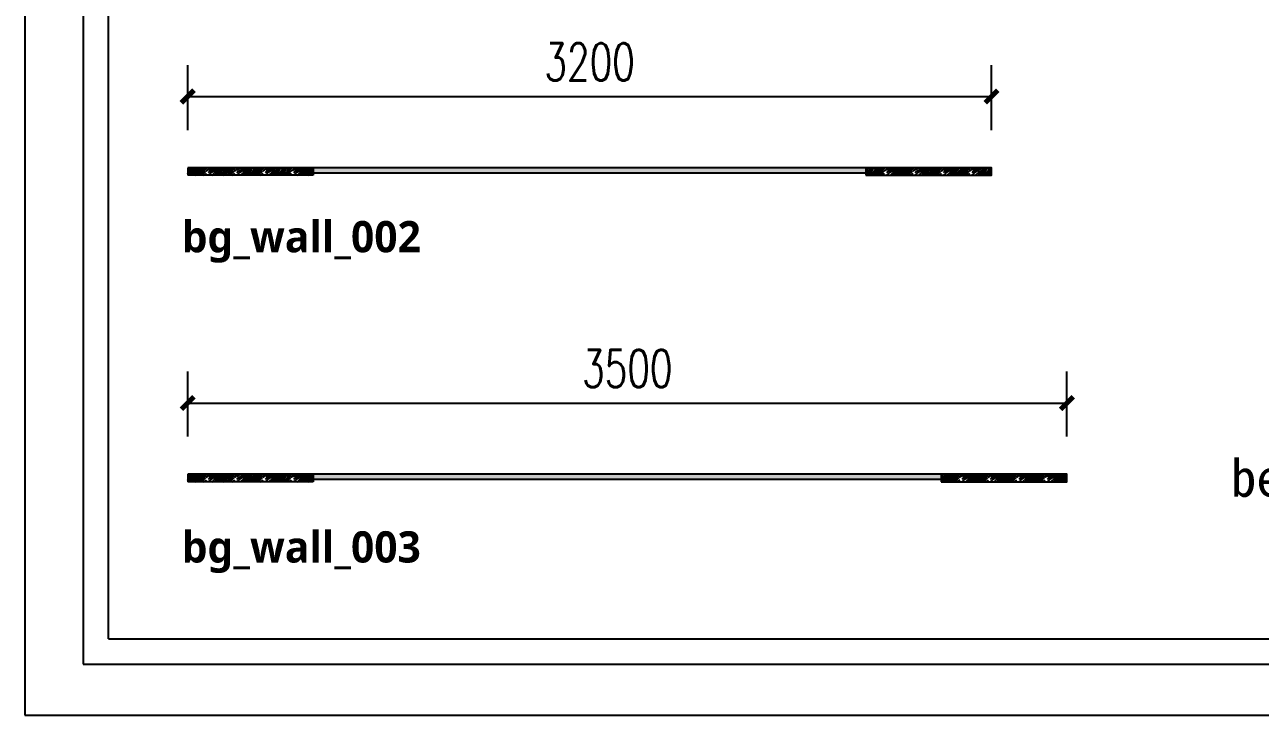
# Model space of a CAD drawing. Extents: x 23971 to 232415, y -48119 to 67869.
# Drawn here: x 183395 to 188313, y 43238 to 45989 of the extents above; entities that cross this region are included whole.
import ezdxf

# ---------------------------------------------------------------- set-up
doc = ezdxf.new("R2010")
doc.units = 0
doc.header["$LTSCALE"] = 1000
doc.header["$MEASUREMENT"] = 0
for name, color, linetype in [('AXIS', 3, 'Continuous'), ('PM-家具', 146, 'Continuous'), ('WALL', 9, 'Continuous')]:
    doc.layers.add(name, color=color, linetype=linetype)
doc.styles.add('_TCH_DIM_T3', font='SIMPLEX', dxfattribs={"width": 0.705882, "bigfont": 'GBCBIG'})
doc.styles.get("Standard").update_dxf_attribs({"font": 'gbenor.shx', "bigfont": 'gbcbig.shx'})
doc.dimstyles.new('_TCH_ARCH&&50', dxfattribs={"dimtxt": 148.75, "dimasz": 50, "dimexe": 125, "dimexo": 150, "dimgap": 63.125, "dimtad": 1, "dimdec": 0, "dimzin": 0, "dimdsep": 46, "dimtxsty": '_TCH_DIM_T3', "dimblk": 'ARCHTICK', "dimcen": 0.09, "dimclrt": 7, "dimazin": 2, "dimtfac": 1, "dimtdec": 0, "dimtix": 1, "dimtmove": 2, "dimatfit": 3, "dimfxl": 100, "dimtolj": 1, "dimtzin": 0, "dimarcsym": 0})

# ---------------------------------------------------------------- blocks, each defined once
blk = doc.blocks.new('kuangkuang')
at = {"color": 251}
for p, q in [((-153266.9, -19750), (-153266.9, -26681)), ((-153266.9, -26681), (-143368.8, -26681))]:
    blk.add_line(p, q, dxfattribs=at)
for q in [(-153197.1, -19819.8), (-143438.6, -26611.2)]:
    blk.add_line((-153197.1, -26611.2), q)
blk.add_lwpolyline([(-153426.5, -26820.6), (-143229.1, -26820.6), (-143229.1, -19610.4), (-153426.5, -19610.4)], close=True)
blk = doc.blocks.new('_ArchTick')
at = {"color": 0, "linetype": 'ByBlock', "const_width": 0.4}
blk.add_lwpolyline([(-0.5, -0.5), (0.5, 0.5)], dxfattribs=at)
blk = doc.blocks.new('*D305')
at = {"layer": 'AXIS', "color": 0, "lineweight": -2, "transparency": 16777216}
for p, q in [((184043.2, 45569.5), (184043.2, 45828.4)), ((187243.2, 45569.5), (187243.2, 45828.4)), ((184043.2, 45703.4), (187243.2, 45703.4))]:
    blk.add_line(p, q, dxfattribs=at)
at = {"layer": 'Defpoints', "color": 0, "transparency": 16777216}
for p in [(187243.2, 45703.4), (184043.2, 45419.5), (187243.2, 45419.5)]:
    blk.add_point(p, dxfattribs=at)
at = {"layer": 'AXIS', "color": 0, "lineweight": -2, "transparency": 16777216, "xscale": 50, "yscale": 50, "zscale": 50, "rotation": 180}
blk.add_blockref('_ArchTick', (184043.2, 45703.4), dxfattribs=at)
at = {"layer": 'AXIS', "color": 0, "lineweight": -2, "transparency": 16777216, "xscale": 50, "yscale": 50, "zscale": 50}
blk.add_blockref('_ArchTick', (187243.2, 45703.4), dxfattribs=at)
at = {"layer": 'AXIS', "color": 7, "transparency": 16777216, "insert": (185643.2, 45840.9), "char_height": 148.75, "attachment_point": 5, "style": '_TCH_DIM_T3'}
blk.add_mtext('\\A1;3200', dxfattribs=at)
blk = doc.blocks.new('*D306')
at = {"layer": 'AXIS', "color": 0, "lineweight": -2, "transparency": 16777216}
for p, q in [((184043.2, 44348.3), (184043.2, 44607.2)), ((187543.2, 44348.3), (187543.2, 44607.2)), ((184043.2, 44482.2), (187543.2, 44482.2))]:
    blk.add_line(p, q, dxfattribs=at)
at = {"layer": 'Defpoints', "color": 0, "transparency": 16777216}
for p in [(187543.2, 44482.2), (184043.2, 44198.3), (187543.2, 44198.3)]:
    blk.add_point(p, dxfattribs=at)
at = {"layer": 'AXIS', "color": 0, "lineweight": -2, "transparency": 16777216, "xscale": 50, "yscale": 50, "zscale": 50, "rotation": 180}
blk.add_blockref('_ArchTick', (184043.2, 44482.2), dxfattribs=at)
at = {"layer": 'AXIS', "color": 0, "lineweight": -2, "transparency": 16777216, "xscale": 50, "yscale": 50, "zscale": 50}
blk.add_blockref('_ArchTick', (187543.2, 44482.2), dxfattribs=at)
at = {"layer": 'AXIS', "color": 7, "transparency": 16777216, "insert": (185793.2, 44619.7), "char_height": 148.75, "attachment_point": 5, "style": '_TCH_DIM_T3'}
blk.add_mtext('\\A1;3500', dxfattribs=at)

msp = doc.modelspace()

# ---------------------------------------------------------------- hatches: boundary and pattern name
at = {"layer": 'WALL'}
h = msp.add_hatch(dxfattribs=at)
h.set_pattern_fill('木纹02', color=251, scale=20, angle=45)
h.set_pattern_definition([(45, (187919.07, 76900.67), (-56.56854, 56.56854), [16, -24, 8, -32]), (45, (187957.25, 76941.686), (-56.56854, 56.56854), [16, -64]), (45, (187948.765, 76938.86), (-56.56854, 56.56854), [8, -72]), (45, (187916.24, 76909.16), (-56.56854, 56.56854), [4, -56, 4, -16]), (45, (187933.21, 76931.79), (-56.56854, 56.56854), [16, -24, 4, -36]), (45, (187917.65, 76919.06), (-56.56854, 56.56854), [12, -68]), (45, (187930.38, 76934.614), (-56.56854, 56.56854), [24, -56]), (45, (187911.995, 76919.06), (-56.56854, 56.56854), [16, -64]), (45, (187933.21, 76943.1), (-56.56854, 56.56854), [40, -40]), (45, (187913.41, 76928.96), (-56.56854, 56.56854), [8, -24, 16, -32]), (45, (187951.59, 76969.97), (-56.56854, 56.56854), [16, -64]), (45, (187938.866, 76960.07), (-56.56854, 56.56854), [8, -72]), (45, (187926.14, 76950.17), (-56.56854, 56.56854), [8, -72]), (45, (187896.44, 76923.3), (-56.56854, 56.56854), [16, -64]), (45, (187923.31, 76953), (-56.56854, 56.56854), [16, -64]), (45, (187920.48, 76955.83), (-56.56854, 56.56854), [16, -16, 16, -32]), (45, (187906.34, 76947.34), (-56.56854, 56.56854), [8, -40, 16, -16]), (45, (187916.24, 76960.07), (-56.56854, 56.56854), [24, -56]), (45, (187913.41, 76962.9), (-56.56854, 56.56854), [16, -64]), (45, (187889.37, 76941.686), (-56.56854, 56.56854), [24, -32, 8, -16]), (45, (187886.54, 76944.51), (-56.56854, 56.56854), [40, -40]), (45, (187919.07, 76979.87), (-56.56854, 56.56854), [8, -72]), (45, (187900.68, 76964.31), (-56.56854, 56.56854), [16, -64]), (45, (187887.95, 76954.41), (-56.56854, 56.56854), [8, -32, 8, -32]), (45, (187880.88, 76950.17), (-56.56854, 56.56854), [8, -24, 16, -32]), (45, (187890.78, 76962.9), (-56.56854, 56.56854), [8, -40, 8, -24]), (45, (187900.68, 76975.63), (-56.56854, 56.56854), [24, -56]), (45, (187875.226, 76955.83), (-56.56854, 56.56854), [16, -64]), (45, (187902.096, 76985.53), (-56.56854, 56.56854), [8, -72]), (45, (187911.995, 76998.254), (-56.56854, 56.56854), [8, -72]), (59.03624, (187954.422, 76944.514), (56.568542, 56.568542), [8.24, -321.60844]), (59.03624, (187947.35, 76962.899), (56.568542, 56.568542), [8.24, -321.60844]), (59.03624, (187907.753, 76991.183), (56.568542, 56.568542), [8.24, -321.60844]), (59.03624, (187911.995, 76953), (56.568542, 56.568542), [8.24, -321.60844]), (59.03624, (187914.824, 76972.798), (56.568542, 56.568542), [8.24, -321.60844]), (59.03624, (187924.723, 76974.212), (56.568542, 56.568542), [8.24, -321.60844]), (59.03624, (187886.54, 76955.828), (56.568542, 56.568542), [8.24, -321.60844]), (59.03624, (187911.995, 76975.627), (56.568542, 56.568542), [8.24, -321.60844]), (59.03624, (187944.522, 76965.727), (56.568542, 56.568542), [16.48, -313.36844]), (59.03624, (187934.623, 76964.313), (56.568542, 56.568542), [16.48, -313.36844]), (59.03624, (187931.794, 76967.141), (56.568542, 56.568542), [16.48, -313.36844]), (210.96376, (187933.209, 76931.786), (-56.568542, -56.568542), [8.24, -16.48, 8.24, -296.88844]), (210.96376, (187913.41, 76928.958), (-56.568542, -56.568542), [8.24, -321.60844]), (210.96376, (187887.954, 76954.413), (-56.568542, -56.568542), [16.48, -313.36844]), (239.03624, (187957.25, 76941.686), (-56.568542, -56.568542), [8.24, -321.60844]), (30.96376, (187968.564, 76953), (56.568542, 56.568542), [8.24, -321.60844]), (30.96376, (187931.794, 76955.828), (56.568542, 56.568542), [8.24, -321.60844]), (30.96376, (187933.209, 76977.04), (56.568542, 56.568542), [8.24, -321.60844]), (30.96376, (187906.339, 76958.656), (56.568542, 56.568542), [8.24, -321.60844]), (30.96376, (187893.61, 76960.07), (56.568542, 56.568542), [8.24, -321.60844]), (30.96376, (187896.44, 76968.556), (56.568542, 56.568542), [8.24, -321.60844]), (30.96376, (187906.339, 76958.656), (56.568542, 56.568542), [8.24, -321.60844]), (30.96376, (187914.824, 76984.112), (56.568542, 56.568542), [32.96, -296.88844]), (30.96376, (187919.067, 76911.987), (56.568542, 56.568542), [32.96, -296.88844]), (30.96376, (187920.48, 76921.887), (56.568542, 56.568542), [32.96, -296.88844]), (30.96376, (187923.31, 76930.372), (56.568542, 56.568542), [8.24, -16.48, 16.48, -288.64844]), (30.96376, (187919.067, 76934.614), (56.568542, 56.568542), [16.48, -16.48, 16.48, -280.40844]), (30.96376, (187907.753, 76934.614), (56.568542, 56.568542), [32.96, -296.88844]), (30.96376, (187897.853, 76933.2), (56.568542, 56.568542), [32.96, -296.88844]), (30.96376, (187895.025, 76936.029), (56.568542, 56.568542), [32.96, -296.88844]), (30.96376, (187917.652, 76992.597), (56.568542, 56.568542), [8.24, -321.60844]), (30.96377, (187917.652, 77003.91), (56.568532, 56.568553), [16.48, -313.36844]), (30.96377, (187886.54, 76967.141), (56.568532, 56.568553), [16.48, -313.36844]), (30.96376, (187930.38, 76911.987), (56.568542, 56.568543), [32.96, -296.88844]), (30.96376, (187924.723, 76985.526), (56.568542, 56.568543), [24.72, -305.12844]), (30.96376, (187934.623, 76986.94), (56.568542, 56.568543), [49.44, -280.40844])])
h.paths.add_polyline_path([(184543.2, 45419.5), (184043.2, 45419.5), (184043.2, 45389.5), (184543.2, 45389.5)])
h = msp.add_hatch(dxfattribs=at)
h.set_pattern_fill('木纹02', color=251, scale=20, angle=45)
h.set_pattern_definition([(45, (188419.07, 76900.67), (-56.56854, 56.56854), [16, -24, 8, -32]), (45, (188457.25, 76941.686), (-56.56854, 56.56854), [16, -64]), (45, (188448.765, 76938.86), (-56.56854, 56.56854), [8, -72]), (45, (188416.24, 76909.16), (-56.56854, 56.56854), [4, -56, 4, -16]), (45, (188433.21, 76931.79), (-56.56854, 56.56854), [16, -24, 4, -36]), (45, (188417.65, 76919.06), (-56.56854, 56.56854), [12, -68]), (45, (188430.38, 76934.614), (-56.56854, 56.56854), [24, -56]), (45, (188411.995, 76919.06), (-56.56854, 56.56854), [16, -64]), (45, (188433.21, 76943.1), (-56.56854, 56.56854), [40, -40]), (45, (188413.41, 76928.96), (-56.56854, 56.56854), [8, -24, 16, -32]), (45, (188451.59, 76969.97), (-56.56854, 56.56854), [16, -64]), (45, (188438.866, 76960.07), (-56.56854, 56.56854), [8, -72]), (45, (188426.14, 76950.17), (-56.56854, 56.56854), [8, -72]), (45, (188396.44, 76923.3), (-56.56854, 56.56854), [16, -64]), (45, (188423.31, 76953), (-56.56854, 56.56854), [16, -64]), (45, (188420.48, 76955.83), (-56.56854, 56.56854), [16, -16, 16, -32]), (45, (188406.34, 76947.34), (-56.56854, 56.56854), [8, -40, 16, -16]), (45, (188416.24, 76960.07), (-56.56854, 56.56854), [24, -56]), (45, (188413.41, 76962.9), (-56.56854, 56.56854), [16, -64]), (45, (188389.37, 76941.686), (-56.56854, 56.56854), [24, -32, 8, -16]), (45, (188386.54, 76944.51), (-56.56854, 56.56854), [40, -40]), (45, (188419.07, 76979.87), (-56.56854, 56.56854), [8, -72]), (45, (188400.68, 76964.31), (-56.56854, 56.56854), [16, -64]), (45, (188387.95, 76954.41), (-56.56854, 56.56854), [8, -32, 8, -32]), (45, (188380.88, 76950.17), (-56.56854, 56.56854), [8, -24, 16, -32]), (45, (188390.78, 76962.9), (-56.56854, 56.56854), [8, -40, 8, -24]), (45, (188400.68, 76975.63), (-56.56854, 56.56854), [24, -56]), (45, (188375.226, 76955.83), (-56.56854, 56.56854), [16, -64]), (45, (188402.096, 76985.53), (-56.56854, 56.56854), [8, -72]), (45, (188411.995, 76998.254), (-56.56854, 56.56854), [8, -72]), (59.03624, (188454.422, 76944.514), (56.568542, 56.568542), [8.24, -321.60844]), (59.03624, (188447.35, 76962.899), (56.568542, 56.568542), [8.24, -321.60844]), (59.03624, (188407.753, 76991.183), (56.568542, 56.568542), [8.24, -321.60844]), (59.03624, (188411.995, 76953), (56.568542, 56.568542), [8.24, -321.60844]), (59.03624, (188414.824, 76972.798), (56.568542, 56.568542), [8.24, -321.60844]), (59.03624, (188424.723, 76974.212), (56.568542, 56.568542), [8.24, -321.60844]), (59.03624, (188386.54, 76955.828), (56.568542, 56.568542), [8.24, -321.60844]), (59.03624, (188411.995, 76975.627), (56.568542, 56.568542), [8.24, -321.60844]), (59.03624, (188444.522, 76965.727), (56.568542, 56.568542), [16.48, -313.36844]), (59.03624, (188434.623, 76964.313), (56.568542, 56.568542), [16.48, -313.36844]), (59.03624, (188431.794, 76967.141), (56.568542, 56.568542), [16.48, -313.36844]), (210.96376, (188433.209, 76931.786), (-56.568542, -56.568542), [8.24, -16.48, 8.24, -296.88844]), (210.96376, (188413.41, 76928.958), (-56.568542, -56.568542), [8.24, -321.60844]), (210.96376, (188387.954, 76954.413), (-56.568542, -56.568542), [16.48, -313.36844]), (239.03624, (188457.25, 76941.686), (-56.568542, -56.568542), [8.24, -321.60844]), (30.96376, (188468.564, 76953), (56.568542, 56.568542), [8.24, -321.60844]), (30.96376, (188431.794, 76955.828), (56.568542, 56.568542), [8.24, -321.60844]), (30.96376, (188433.209, 76977.04), (56.568542, 56.568542), [8.24, -321.60844]), (30.96376, (188406.339, 76958.656), (56.568542, 56.568542), [8.24, -321.60844]), (30.96376, (188393.61, 76960.07), (56.568542, 56.568542), [8.24, -321.60844]), (30.96376, (188396.44, 76968.556), (56.568542, 56.568542), [8.24, -321.60844]), (30.96376, (188406.339, 76958.656), (56.568542, 56.568542), [8.24, -321.60844]), (30.96376, (188414.824, 76984.112), (56.568542, 56.568542), [32.96, -296.88844]), (30.96376, (188419.067, 76911.987), (56.568542, 56.568542), [32.96, -296.88844]), (30.96376, (188420.48, 76921.887), (56.568542, 56.568542), [32.96, -296.88844]), (30.96376, (188423.31, 76930.372), (56.568542, 56.568542), [8.24, -16.48, 16.48, -288.64844]), (30.96376, (188419.067, 76934.614), (56.568542, 56.568542), [16.48, -16.48, 16.48, -280.40844]), (30.96376, (188407.753, 76934.614), (56.568542, 56.568542), [32.96, -296.88844]), (30.96376, (188397.853, 76933.2), (56.568542, 56.568542), [32.96, -296.88844]), (30.96376, (188395.025, 76936.029), (56.568542, 56.568542), [32.96, -296.88844]), (30.96376, (188417.652, 76992.597), (56.568542, 56.568542), [8.24, -321.60844]), (30.96377, (188417.652, 77003.91), (56.568532, 56.568553), [16.48, -313.36844]), (30.96377, (188386.54, 76967.141), (56.568532, 56.568553), [16.48, -313.36844]), (30.96376, (188430.38, 76911.987), (56.568542, 56.568543), [32.96, -296.88844]), (30.96376, (188424.723, 76985.526), (56.568542, 56.568543), [24.72, -305.12844]), (30.96376, (188434.623, 76986.94), (56.568542, 56.568543), [49.44, -280.40844])])
h.paths.add_polyline_path([(186743.2, 45419.5), (184543.2, 45419.5), (184543.2, 45399.5), (186743.2, 45399.5)])
h = msp.add_hatch(dxfattribs=at)
h.set_pattern_fill('木纹02', color=251, scale=20, angle=45)
h.set_pattern_definition([(45, (190619.07, 76900.67), (-56.56854, 56.56854), [16, -24, 8, -32]), (45, (190657.25, 76941.686), (-56.56854, 56.56854), [16, -64]), (45, (190648.765, 76938.86), (-56.56854, 56.56854), [8, -72]), (45, (190616.24, 76909.16), (-56.56854, 56.56854), [4, -56, 4, -16]), (45, (190633.21, 76931.79), (-56.56854, 56.56854), [16, -24, 4, -36]), (45, (190617.65, 76919.06), (-56.56854, 56.56854), [12, -68]), (45, (190630.38, 76934.614), (-56.56854, 56.56854), [24, -56]), (45, (190611.995, 76919.06), (-56.56854, 56.56854), [16, -64]), (45, (190633.21, 76943.1), (-56.56854, 56.56854), [40, -40]), (45, (190613.41, 76928.96), (-56.56854, 56.56854), [8, -24, 16, -32]), (45, (190651.59, 76969.97), (-56.56854, 56.56854), [16, -64]), (45, (190638.866, 76960.07), (-56.56854, 56.56854), [8, -72]), (45, (190626.14, 76950.17), (-56.56854, 56.56854), [8, -72]), (45, (190596.44, 76923.3), (-56.56854, 56.56854), [16, -64]), (45, (190623.31, 76953), (-56.56854, 56.56854), [16, -64]), (45, (190620.48, 76955.83), (-56.56854, 56.56854), [16, -16, 16, -32]), (45, (190606.34, 76947.34), (-56.56854, 56.56854), [8, -40, 16, -16]), (45, (190616.24, 76960.07), (-56.56854, 56.56854), [24, -56]), (45, (190613.41, 76962.9), (-56.56854, 56.56854), [16, -64]), (45, (190589.37, 76941.686), (-56.56854, 56.56854), [24, -32, 8, -16]), (45, (190586.54, 76944.51), (-56.56854, 56.56854), [40, -40]), (45, (190619.07, 76979.87), (-56.56854, 56.56854), [8, -72]), (45, (190600.68, 76964.31), (-56.56854, 56.56854), [16, -64]), (45, (190587.95, 76954.41), (-56.56854, 56.56854), [8, -32, 8, -32]), (45, (190580.88, 76950.17), (-56.56854, 56.56854), [8, -24, 16, -32]), (45, (190590.78, 76962.9), (-56.56854, 56.56854), [8, -40, 8, -24]), (45, (190600.68, 76975.63), (-56.56854, 56.56854), [24, -56]), (45, (190575.226, 76955.83), (-56.56854, 56.56854), [16, -64]), (45, (190602.096, 76985.53), (-56.56854, 56.56854), [8, -72]), (45, (190611.995, 76998.254), (-56.56854, 56.56854), [8, -72]), (59.03624, (190654.422, 76944.514), (56.568542, 56.568542), [8.24, -321.60844]), (59.03624, (190647.35, 76962.899), (56.568542, 56.568542), [8.24, -321.60844]), (59.03624, (190607.753, 76991.183), (56.568542, 56.568542), [8.24, -321.60844]), (59.03624, (190611.995, 76953), (56.568542, 56.568542), [8.24, -321.60844]), (59.03624, (190614.824, 76972.798), (56.568542, 56.568542), [8.24, -321.60844]), (59.03624, (190624.723, 76974.212), (56.568542, 56.568542), [8.24, -321.60844]), (59.03624, (190586.54, 76955.828), (56.568542, 56.568542), [8.24, -321.60844]), (59.03624, (190611.995, 76975.627), (56.568542, 56.568542), [8.24, -321.60844]), (59.03624, (190644.522, 76965.727), (56.568542, 56.568542), [16.48, -313.36844]), (59.03624, (190634.623, 76964.313), (56.568542, 56.568542), [16.48, -313.36844]), (59.03624, (190631.794, 76967.141), (56.568542, 56.568542), [16.48, -313.36844]), (210.96376, (190633.209, 76931.786), (-56.568542, -56.568542), [8.24, -16.48, 8.24, -296.88844]), (210.96376, (190613.41, 76928.958), (-56.568542, -56.568542), [8.24, -321.60844]), (210.96376, (190587.954, 76954.413), (-56.568542, -56.568542), [16.48, -313.36844]), (239.03624, (190657.25, 76941.686), (-56.568542, -56.568542), [8.24, -321.60844]), (30.96376, (190668.564, 76953), (56.568542, 56.568542), [8.24, -321.60844]), (30.96376, (190631.794, 76955.828), (56.568542, 56.568542), [8.24, -321.60844]), (30.96376, (190633.209, 76977.04), (56.568542, 56.568542), [8.24, -321.60844]), (30.96376, (190606.339, 76958.656), (56.568542, 56.568542), [8.24, -321.60844]), (30.96376, (190593.61, 76960.07), (56.568542, 56.568542), [8.24, -321.60844]), (30.96376, (190596.44, 76968.556), (56.568542, 56.568542), [8.24, -321.60844]), (30.96376, (190606.339, 76958.656), (56.568542, 56.568542), [8.24, -321.60844]), (30.96376, (190614.824, 76984.112), (56.568542, 56.568542), [32.96, -296.88844]), (30.96376, (190619.067, 76911.987), (56.568542, 56.568542), [32.96, -296.88844]), (30.96376, (190620.48, 76921.887), (56.568542, 56.568542), [32.96, -296.88844]), (30.96376, (190623.31, 76930.372), (56.568542, 56.568542), [8.24, -16.48, 16.48, -288.64844]), (30.96376, (190619.067, 76934.614), (56.568542, 56.568542), [16.48, -16.48, 16.48, -280.40844]), (30.96376, (190607.753, 76934.614), (56.568542, 56.568542), [32.96, -296.88844]), (30.96376, (190597.853, 76933.2), (56.568542, 56.568542), [32.96, -296.88844]), (30.96376, (190595.025, 76936.029), (56.568542, 56.568542), [32.96, -296.88844]), (30.96376, (190617.652, 76992.597), (56.568542, 56.568542), [8.24, -321.60844]), (30.96377, (190617.652, 77003.91), (56.568532, 56.568553), [16.48, -313.36844]), (30.96377, (190586.54, 76967.141), (56.568532, 56.568553), [16.48, -313.36844]), (30.96376, (190630.38, 76911.987), (56.568542, 56.568543), [32.96, -296.88844]), (30.96376, (190624.723, 76985.526), (56.568542, 56.568543), [24.72, -305.12844]), (30.96376, (190634.623, 76986.94), (56.568542, 56.568543), [49.44, -280.40844])])
h.paths.add_polyline_path([(187243.2, 45419.5), (186743.2, 45419.5), (186743.2, 45389.5), (187243.2, 45389.5)])
h = msp.add_hatch(dxfattribs=at)
h.set_pattern_fill('木纹02', color=251, scale=20, angle=45)
h.set_pattern_definition([(45, (187919.07, 75679.486), (-56.56854, 56.56854), [16, -24, 8, -32]), (45, (187957.25, 75720.5), (-56.56854, 56.56854), [16, -64]), (45, (187948.765, 75717.67), (-56.56854, 56.56854), [8, -72]), (45, (187916.24, 75687.97), (-56.56854, 56.56854), [4, -56, 4, -16]), (45, (187933.21, 75710.6), (-56.56854, 56.56854), [16, -24, 4, -36]), (45, (187917.65, 75697.87), (-56.56854, 56.56854), [12, -68]), (45, (187930.38, 75713.43), (-56.56854, 56.56854), [24, -56]), (45, (187911.995, 75697.87), (-56.56854, 56.56854), [16, -64]), (45, (187933.21, 75721.91), (-56.56854, 56.56854), [40, -40]), (45, (187913.41, 75707.77), (-56.56854, 56.56854), [8, -24, 16, -32]), (45, (187951.59, 75748.78), (-56.56854, 56.56854), [16, -64]), (45, (187938.866, 75738.88), (-56.56854, 56.56854), [8, -72]), (45, (187926.14, 75728.98), (-56.56854, 56.56854), [8, -72]), (45, (187896.44, 75702.11), (-56.56854, 56.56854), [16, -64]), (45, (187923.31, 75731.81), (-56.56854, 56.56854), [16, -64]), (45, (187920.48, 75734.64), (-56.56854, 56.56854), [16, -16, 16, -32]), (45, (187906.34, 75726.155), (-56.56854, 56.56854), [8, -40, 16, -16]), (45, (187916.24, 75738.88), (-56.56854, 56.56854), [24, -56]), (45, (187913.41, 75741.71), (-56.56854, 56.56854), [16, -64]), (45, (187889.37, 75720.5), (-56.56854, 56.56854), [24, -32, 8, -16]), (45, (187886.54, 75723.33), (-56.56854, 56.56854), [40, -40]), (45, (187919.07, 75758.68), (-56.56854, 56.56854), [8, -72]), (45, (187900.68, 75743.125), (-56.56854, 56.56854), [16, -64]), (45, (187887.95, 75733.226), (-56.56854, 56.56854), [8, -32, 8, -32]), (45, (187880.88, 75728.98), (-56.56854, 56.56854), [8, -24, 16, -32]), (45, (187890.78, 75741.71), (-56.56854, 56.56854), [8, -40, 8, -24]), (45, (187900.68, 75754.44), (-56.56854, 56.56854), [24, -56]), (45, (187875.226, 75734.64), (-56.56854, 56.56854), [16, -64]), (45, (187902.096, 75764.34), (-56.56854, 56.56854), [8, -72]), (45, (187911.995, 75777.07), (-56.56854, 56.56854), [8, -72]), (59.03624, (187954.422, 75723.326), (56.568542, 56.568542), [8.24, -321.60844]), (59.03624, (187947.35, 75741.711), (56.568542, 56.568542), [8.24, -321.60844]), (59.03624, (187907.753, 75769.995), (56.568542, 56.568542), [8.24, -321.60844]), (59.03624, (187911.995, 75731.812), (56.568542, 56.568542), [8.24, -321.60844]), (59.03624, (187914.824, 75751.61), (56.568542, 56.568542), [8.24, -321.60844]), (59.03624, (187924.723, 75753.025), (56.568542, 56.568542), [8.24, -321.60844]), (59.03624, (187886.54, 75734.64), (56.568542, 56.568542), [8.24, -321.60844]), (59.03624, (187911.995, 75754.439), (56.568542, 56.568542), [8.24, -321.60844]), (59.03624, (187944.522, 75744.54), (56.568542, 56.568542), [16.48, -313.36844]), (59.03624, (187934.623, 75743.125), (56.568542, 56.568542), [16.48, -313.36844]), (59.03624, (187931.794, 75745.954), (56.568542, 56.568542), [16.48, -313.36844]), (210.96376, (187933.209, 75710.598), (-56.568542, -56.568542), [8.24, -16.48, 8.24, -296.88844]), (210.96376, (187913.41, 75707.77), (-56.568542, -56.568542), [8.24, -321.60844]), (210.96376, (187887.954, 75733.226), (-56.568542, -56.568542), [16.48, -313.36844]), (239.03624, (187957.25, 75720.498), (-56.568542, -56.568542), [8.24, -321.60844]), (30.96376, (187968.564, 75731.812), (56.568542, 56.568542), [8.24, -321.60844]), (30.96376, (187931.794, 75734.64), (56.568542, 56.568542), [8.24, -321.60844]), (30.96376, (187933.209, 75755.853), (56.568542, 56.568542), [8.24, -321.60844]), (30.96376, (187906.339, 75737.468), (56.568542, 56.568542), [8.24, -321.60844]), (30.96376, (187893.61, 75738.883), (56.568542, 56.568542), [8.24, -321.60844]), (30.96376, (187896.44, 75747.368), (56.568542, 56.568542), [8.24, -321.60844]), (30.96376, (187906.339, 75737.468), (56.568542, 56.568542), [8.24, -321.60844]), (30.96376, (187914.824, 75762.924), (56.568542, 56.568542), [32.96, -296.88844]), (30.96376, (187919.067, 75690.8), (56.568542, 56.568542), [32.96, -296.88844]), (30.96376, (187920.48, 75700.699), (56.568542, 56.568542), [32.96, -296.88844]), (30.96376, (187923.31, 75709.184), (56.568542, 56.568542), [8.24, -16.48, 16.48, -288.64844]), (30.96376, (187919.067, 75713.427), (56.568542, 56.568542), [16.48, -16.48, 16.48, -280.40844]), (30.96376, (187907.753, 75713.427), (56.568542, 56.568542), [32.96, -296.88844]), (30.96376, (187897.853, 75712.013), (56.568542, 56.568542), [32.96, -296.88844]), (30.96376, (187895.025, 75714.841), (56.568542, 56.568542), [32.96, -296.88844]), (30.96376, (187917.652, 75771.41), (56.568542, 56.568542), [8.24, -321.60844]), (30.96377, (187917.652, 75782.723), (56.568532, 56.568553), [16.48, -313.36844]), (30.96377, (187886.54, 75745.954), (56.568532, 56.568553), [16.48, -313.36844]), (30.96376, (187930.38, 75690.8), (56.568542, 56.568543), [32.96, -296.88844]), (30.96376, (187924.723, 75764.338), (56.568542, 56.568543), [24.72, -305.12844]), (30.96376, (187934.623, 75765.753), (56.568542, 56.568543), [49.44, -280.40844])])
h.paths.add_polyline_path([(184543.2, 44198.3), (184043.2, 44198.3), (184043.2, 44168.3), (184543.2, 44168.3)])
h = msp.add_hatch(dxfattribs=at)
h.set_pattern_fill('木纹02', color=251, scale=20, angle=45)
h.set_pattern_definition([(45, (188419.07, 75679.486), (-56.56854, 56.56854), [16, -24, 8, -32]), (45, (188457.25, 75720.5), (-56.56854, 56.56854), [16, -64]), (45, (188448.765, 75717.67), (-56.56854, 56.56854), [8, -72]), (45, (188416.24, 75687.97), (-56.56854, 56.56854), [4, -56, 4, -16]), (45, (188433.21, 75710.6), (-56.56854, 56.56854), [16, -24, 4, -36]), (45, (188417.65, 75697.87), (-56.56854, 56.56854), [12, -68]), (45, (188430.38, 75713.43), (-56.56854, 56.56854), [24, -56]), (45, (188411.995, 75697.87), (-56.56854, 56.56854), [16, -64]), (45, (188433.21, 75721.91), (-56.56854, 56.56854), [40, -40]), (45, (188413.41, 75707.77), (-56.56854, 56.56854), [8, -24, 16, -32]), (45, (188451.59, 75748.78), (-56.56854, 56.56854), [16, -64]), (45, (188438.866, 75738.88), (-56.56854, 56.56854), [8, -72]), (45, (188426.14, 75728.98), (-56.56854, 56.56854), [8, -72]), (45, (188396.44, 75702.11), (-56.56854, 56.56854), [16, -64]), (45, (188423.31, 75731.81), (-56.56854, 56.56854), [16, -64]), (45, (188420.48, 75734.64), (-56.56854, 56.56854), [16, -16, 16, -32]), (45, (188406.34, 75726.155), (-56.56854, 56.56854), [8, -40, 16, -16]), (45, (188416.24, 75738.88), (-56.56854, 56.56854), [24, -56]), (45, (188413.41, 75741.71), (-56.56854, 56.56854), [16, -64]), (45, (188389.37, 75720.5), (-56.56854, 56.56854), [24, -32, 8, -16]), (45, (188386.54, 75723.33), (-56.56854, 56.56854), [40, -40]), (45, (188419.07, 75758.68), (-56.56854, 56.56854), [8, -72]), (45, (188400.68, 75743.125), (-56.56854, 56.56854), [16, -64]), (45, (188387.95, 75733.226), (-56.56854, 56.56854), [8, -32, 8, -32]), (45, (188380.88, 75728.98), (-56.56854, 56.56854), [8, -24, 16, -32]), (45, (188390.78, 75741.71), (-56.56854, 56.56854), [8, -40, 8, -24]), (45, (188400.68, 75754.44), (-56.56854, 56.56854), [24, -56]), (45, (188375.226, 75734.64), (-56.56854, 56.56854), [16, -64]), (45, (188402.096, 75764.34), (-56.56854, 56.56854), [8, -72]), (45, (188411.995, 75777.07), (-56.56854, 56.56854), [8, -72]), (59.03624, (188454.422, 75723.326), (56.568542, 56.568542), [8.24, -321.60844]), (59.03624, (188447.35, 75741.711), (56.568542, 56.568542), [8.24, -321.60844]), (59.03624, (188407.753, 75769.995), (56.568542, 56.568542), [8.24, -321.60844]), (59.03624, (188411.995, 75731.812), (56.568542, 56.568542), [8.24, -321.60844]), (59.03624, (188414.824, 75751.61), (56.568542, 56.568542), [8.24, -321.60844]), (59.03624, (188424.723, 75753.025), (56.568542, 56.568542), [8.24, -321.60844]), (59.03624, (188386.54, 75734.64), (56.568542, 56.568542), [8.24, -321.60844]), (59.03624, (188411.995, 75754.439), (56.568542, 56.568542), [8.24, -321.60844]), (59.03624, (188444.522, 75744.54), (56.568542, 56.568542), [16.48, -313.36844]), (59.03624, (188434.623, 75743.125), (56.568542, 56.568542), [16.48, -313.36844]), (59.03624, (188431.794, 75745.954), (56.568542, 56.568542), [16.48, -313.36844]), (210.96376, (188433.209, 75710.598), (-56.568542, -56.568542), [8.24, -16.48, 8.24, -296.88844]), (210.96376, (188413.41, 75707.77), (-56.568542, -56.568542), [8.24, -321.60844]), (210.96376, (188387.954, 75733.226), (-56.568542, -56.568542), [16.48, -313.36844]), (239.03624, (188457.25, 75720.498), (-56.568542, -56.568542), [8.24, -321.60844]), (30.96376, (188468.564, 75731.812), (56.568542, 56.568542), [8.24, -321.60844]), (30.96376, (188431.794, 75734.64), (56.568542, 56.568542), [8.24, -321.60844]), (30.96376, (188433.209, 75755.853), (56.568542, 56.568542), [8.24, -321.60844]), (30.96376, (188406.339, 75737.468), (56.568542, 56.568542), [8.24, -321.60844]), (30.96376, (188393.61, 75738.883), (56.568542, 56.568542), [8.24, -321.60844]), (30.96376, (188396.44, 75747.368), (56.568542, 56.568542), [8.24, -321.60844]), (30.96376, (188406.339, 75737.468), (56.568542, 56.568542), [8.24, -321.60844]), (30.96376, (188414.824, 75762.924), (56.568542, 56.568542), [32.96, -296.88844]), (30.96376, (188419.067, 75690.8), (56.568542, 56.568542), [32.96, -296.88844]), (30.96376, (188420.48, 75700.699), (56.568542, 56.568542), [32.96, -296.88844]), (30.96376, (188423.31, 75709.184), (56.568542, 56.568542), [8.24, -16.48, 16.48, -288.64844]), (30.96376, (188419.067, 75713.427), (56.568542, 56.568542), [16.48, -16.48, 16.48, -280.40844]), (30.96376, (188407.753, 75713.427), (56.568542, 56.568542), [32.96, -296.88844]), (30.96376, (188397.853, 75712.013), (56.568542, 56.568542), [32.96, -296.88844]), (30.96376, (188395.025, 75714.841), (56.568542, 56.568542), [32.96, -296.88844]), (30.96376, (188417.652, 75771.41), (56.568542, 56.568542), [8.24, -321.60844]), (30.96377, (188417.652, 75782.723), (56.568532, 56.568553), [16.48, -313.36844]), (30.96377, (188386.54, 75745.954), (56.568532, 56.568553), [16.48, -313.36844]), (30.96376, (188430.38, 75690.8), (56.568542, 56.568543), [32.96, -296.88844]), (30.96376, (188424.723, 75764.338), (56.568542, 56.568543), [24.72, -305.12844]), (30.96376, (188434.623, 75765.753), (56.568542, 56.568543), [49.44, -280.40844])])
h.paths.add_polyline_path([(187043.2, 44198.3), (184543.2, 44198.3), (184543.2, 44178.3), (187043.2, 44178.3)])
h = msp.add_hatch(dxfattribs=at)
h.set_pattern_fill('木纹02', color=251, scale=20, angle=45)
h.set_pattern_definition([(45, (190919.07, 75679.486), (-56.56854, 56.56854), [16, -24, 8, -32]), (45, (190957.25, 75720.5), (-56.56854, 56.56854), [16, -64]), (45, (190948.765, 75717.67), (-56.56854, 56.56854), [8, -72]), (45, (190916.24, 75687.97), (-56.56854, 56.56854), [4, -56, 4, -16]), (45, (190933.21, 75710.6), (-56.56854, 56.56854), [16, -24, 4, -36]), (45, (190917.65, 75697.87), (-56.56854, 56.56854), [12, -68]), (45, (190930.38, 75713.43), (-56.56854, 56.56854), [24, -56]), (45, (190911.995, 75697.87), (-56.56854, 56.56854), [16, -64]), (45, (190933.21, 75721.91), (-56.56854, 56.56854), [40, -40]), (45, (190913.41, 75707.77), (-56.56854, 56.56854), [8, -24, 16, -32]), (45, (190951.59, 75748.78), (-56.56854, 56.56854), [16, -64]), (45, (190938.866, 75738.88), (-56.56854, 56.56854), [8, -72]), (45, (190926.14, 75728.98), (-56.56854, 56.56854), [8, -72]), (45, (190896.44, 75702.11), (-56.56854, 56.56854), [16, -64]), (45, (190923.31, 75731.81), (-56.56854, 56.56854), [16, -64]), (45, (190920.48, 75734.64), (-56.56854, 56.56854), [16, -16, 16, -32]), (45, (190906.34, 75726.155), (-56.56854, 56.56854), [8, -40, 16, -16]), (45, (190916.24, 75738.88), (-56.56854, 56.56854), [24, -56]), (45, (190913.41, 75741.71), (-56.56854, 56.56854), [16, -64]), (45, (190889.37, 75720.5), (-56.56854, 56.56854), [24, -32, 8, -16]), (45, (190886.54, 75723.33), (-56.56854, 56.56854), [40, -40]), (45, (190919.07, 75758.68), (-56.56854, 56.56854), [8, -72]), (45, (190900.68, 75743.125), (-56.56854, 56.56854), [16, -64]), (45, (190887.95, 75733.226), (-56.56854, 56.56854), [8, -32, 8, -32]), (45, (190880.88, 75728.98), (-56.56854, 56.56854), [8, -24, 16, -32]), (45, (190890.78, 75741.71), (-56.56854, 56.56854), [8, -40, 8, -24]), (45, (190900.68, 75754.44), (-56.56854, 56.56854), [24, -56]), (45, (190875.226, 75734.64), (-56.56854, 56.56854), [16, -64]), (45, (190902.096, 75764.34), (-56.56854, 56.56854), [8, -72]), (45, (190911.995, 75777.07), (-56.56854, 56.56854), [8, -72]), (59.03624, (190954.422, 75723.326), (56.568542, 56.568542), [8.24, -321.60844]), (59.03624, (190947.35, 75741.711), (56.568542, 56.568542), [8.24, -321.60844]), (59.03624, (190907.753, 75769.995), (56.568542, 56.568542), [8.24, -321.60844]), (59.03624, (190911.995, 75731.812), (56.568542, 56.568542), [8.24, -321.60844]), (59.03624, (190914.824, 75751.61), (56.568542, 56.568542), [8.24, -321.60844]), (59.03624, (190924.723, 75753.025), (56.568542, 56.568542), [8.24, -321.60844]), (59.03624, (190886.54, 75734.64), (56.568542, 56.568542), [8.24, -321.60844]), (59.03624, (190911.995, 75754.439), (56.568542, 56.568542), [8.24, -321.60844]), (59.03624, (190944.522, 75744.54), (56.568542, 56.568542), [16.48, -313.36844]), (59.03624, (190934.623, 75743.125), (56.568542, 56.568542), [16.48, -313.36844]), (59.03624, (190931.794, 75745.954), (56.568542, 56.568542), [16.48, -313.36844]), (210.96376, (190933.209, 75710.598), (-56.568542, -56.568542), [8.24, -16.48, 8.24, -296.88844]), (210.96376, (190913.41, 75707.77), (-56.568542, -56.568542), [8.24, -321.60844]), (210.96376, (190887.954, 75733.226), (-56.568542, -56.568542), [16.48, -313.36844]), (239.03624, (190957.25, 75720.498), (-56.568542, -56.568542), [8.24, -321.60844]), (30.96376, (190968.564, 75731.812), (56.568542, 56.568542), [8.24, -321.60844]), (30.96376, (190931.794, 75734.64), (56.568542, 56.568542), [8.24, -321.60844]), (30.96376, (190933.209, 75755.853), (56.568542, 56.568542), [8.24, -321.60844]), (30.96376, (190906.339, 75737.468), (56.568542, 56.568542), [8.24, -321.60844]), (30.96376, (190893.61, 75738.883), (56.568542, 56.568542), [8.24, -321.60844]), (30.96376, (190896.44, 75747.368), (56.568542, 56.568542), [8.24, -321.60844]), (30.96376, (190906.339, 75737.468), (56.568542, 56.568542), [8.24, -321.60844]), (30.96376, (190914.824, 75762.924), (56.568542, 56.568542), [32.96, -296.88844]), (30.96376, (190919.067, 75690.8), (56.568542, 56.568542), [32.96, -296.88844]), (30.96376, (190920.48, 75700.699), (56.568542, 56.568542), [32.96, -296.88844]), (30.96376, (190923.31, 75709.184), (56.568542, 56.568542), [8.24, -16.48, 16.48, -288.64844]), (30.96376, (190919.067, 75713.427), (56.568542, 56.568542), [16.48, -16.48, 16.48, -280.40844]), (30.96376, (190907.753, 75713.427), (56.568542, 56.568542), [32.96, -296.88844]), (30.96376, (190897.853, 75712.013), (56.568542, 56.568542), [32.96, -296.88844]), (30.96376, (190895.025, 75714.841), (56.568542, 56.568542), [32.96, -296.88844]), (30.96376, (190917.652, 75771.41), (56.568542, 56.568542), [8.24, -321.60844]), (30.96377, (190917.652, 75782.723), (56.568532, 56.568553), [16.48, -313.36844]), (30.96377, (190886.54, 75745.954), (56.568532, 56.568553), [16.48, -313.36844]), (30.96376, (190930.38, 75690.8), (56.568542, 56.568543), [32.96, -296.88844]), (30.96376, (190924.723, 75764.338), (56.568542, 56.568543), [24.72, -305.12844]), (30.96376, (190934.623, 75765.753), (56.568542, 56.568543), [49.44, -280.40844])])
h.paths.add_polyline_path([(187543.2, 44198.3), (187043.2, 44198.3), (187043.2, 44168.3), (187543.2, 44168.3)])

# ---------------------------------------------------------------- linework, layer by layer
at = {"layer": 'PM-家具'}
for p, q in [((186743.2, 45419.5), (184043.2, 45419.5)), ((184043.2, 45419.5), (184043.2, 45389.5)), ((184543.2, 45419.5), (184543.2, 45389.5)), ((184543.2, 45399.5), (186743.2, 45399.5)), ((184543.2, 45389.5), (184043.2, 45389.5)), ((187043.2, 44198.3), (184043.2, 44198.3)), ((184043.2, 44198.3), (184043.2, 44168.3)), ((184543.2, 44168.3), (184043.2, 44168.3)), ((184543.2, 44198.3), (184543.2, 44168.3)), ((184543.2, 44178.3), (187043.2, 44178.3))]:
    msp.add_line(p, q, dxfattribs=at)
for points in [[(186743.2, 45389.5), (187243.2, 45389.5), (187243.2, 45419.5), (186743.2, 45419.5)], [(187043.2, 44168.3), (187543.2, 44168.3), (187543.2, 44198.3), (187043.2, 44198.3)]]:
    msp.add_lwpolyline(points, close=True, dxfattribs=at)

# ---------------------------------------------------------------- block references
at = {"color": 146, "xscale": 1.456258410876044, "yscale": 1.456258410876044, "zscale": 1.456258410876044}
msp.add_blockref('kuangkuang', (406823.1, 82296), dxfattribs=at)

# ---------------------------------------------------------------- texts
at = {"char_height": 124.416, "width": 966.654, "attachment_point": 1}
for s, insert in [('{\\fMicrosoft YaHei|b1|i0|c134|p34;bg_wall_002}', (184019.5, 45207.1)), ('{\\fMicrosoft YaHei|b1|i0|c134|p34;bg_wall_003}', (184019.5, 43971.2))]:
    msp.add_mtext(s, dxfattribs=dict(at, insert=insert))
at = {"insert": (188195.3, 44259.1), "char_height": 150, "attachment_point": 1}
msp.add_mtext_dynamic_manual_height_columns('{\\f@FangSong|b0|i0|c134|p49;bedside_cupboard_001}', width=1434.402, gutter_width=1750, heights=[0], dxfattribs=at)

# ---------------------------------------------------------------- dimensions: what is measured, and where the dimension line sits
at = {"layer": 'AXIS'}
for base, p1, p2, picture, middle in [((187243.2, 45703.4), (184043.2, 45419.5), (187243.2, 45419.5), '*D305', (185643.2, 45840.9)), ((187543.2, 44482.2), (184043.2, 44198.3), (187543.2, 44198.3), '*D306', (185793.2, 44619.7))]:
    dim = msp.add_linear_dim(base=base, p1=p1, p2=p2, dimstyle='_TCH_ARCH&&50', dxfattribs=at)
    dim.commit()
    dim.dimension.update_dxf_attribs({"geometry": picture, "text_midpoint": middle})

doc.saveas('drawing.dxf')
